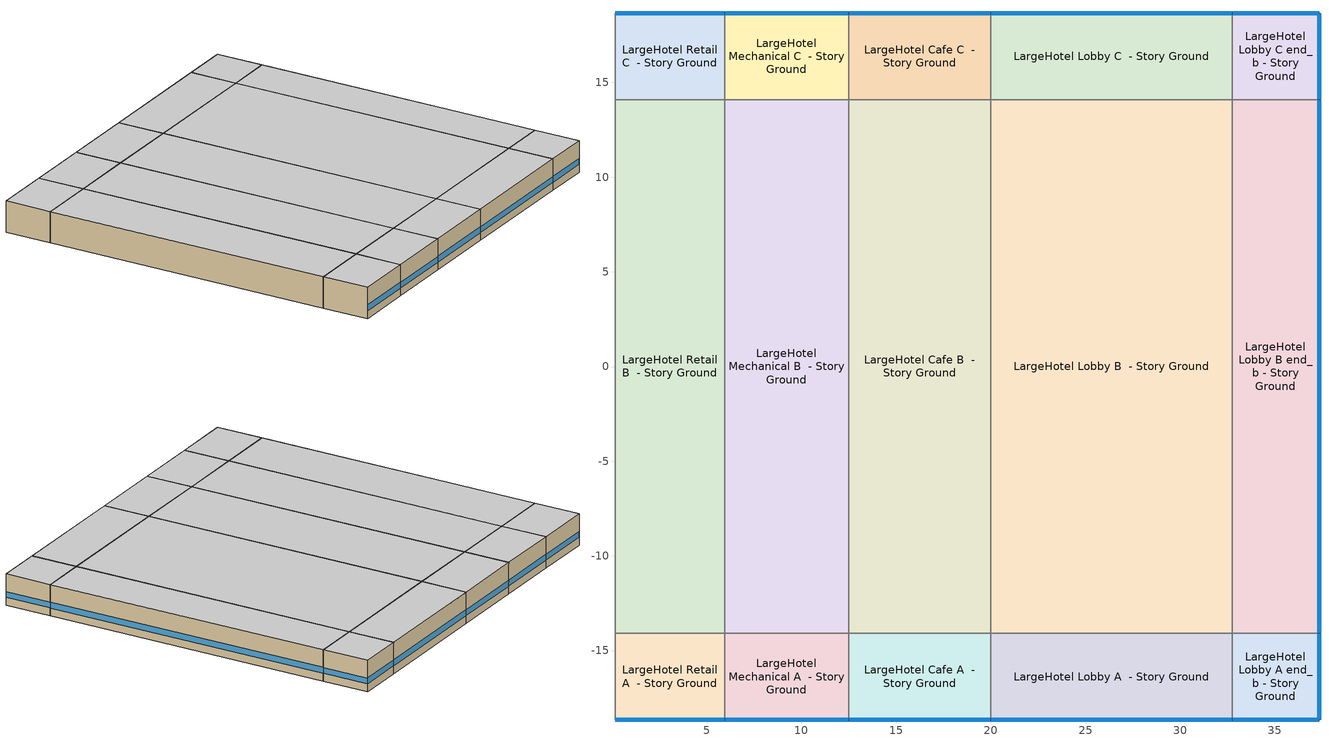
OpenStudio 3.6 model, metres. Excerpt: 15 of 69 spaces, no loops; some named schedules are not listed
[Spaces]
LargeHotel Retail A  - Story Ground
 floor ground (Foundation F 126 Perim 579 Area 2646): 0.15,-18.67 0.15,-14.09 5.94,-14.09 5.94,-18.67 z0
 wall outside: 0.15,-18.67 5.94,-18.67 z0:3.05
 wall to LargeHotel Kitchen A  - Story Ground: 0.15,-14.09 0.15,-18.67 z0:3.05
 wall to LargeHotel Retail B  - Story Ground: 5.94,-14.09 0.15,-14.09 z0:3.05
 wall to LargeHotel Mechanical A  - Story Ground: 5.94,-18.67 5.94,-14.09 z0:3.05
 window (Window U-0.75 SHGC 0.48): 0.18,-18.67 5.92,-18.67 z0.76:1.32
 ceiling adiabatic (Typical Interior Ceiling): 5.94,-18.67 5.94,-14.09 0.15,-14.09 0.15,-18.67 z3.05
LargeHotel Retail B  - Story Ground
 floor ground (Foundation F 126 Perim 0 Area 16313): 0.15,-14.09 0.15,14.09 5.94,14.09 5.94,-14.09 z0
 wall to LargeHotel Kitchen B  - Story Ground: 0.15,14.09 0.15,-14.09 z0:3.05
 wall to LargeHotel Retail C  - Story Ground: 5.94,14.09 0.15,14.09 z0:3.05
 wall to LargeHotel Mechanical B  - Story Ground: 5.94,-14.09 5.94,14.09 z0:3.05
 ceiling adiabatic (Typical Interior Ceiling): 5.94,-14.09 5.94,14.09 0.15,14.09 0.15,-14.09 z3.05
LargeHotel Retail C  - Story Ground
 floor ground (Foundation F 126 Perim 579 Area 2646): 0.15,14.09 0.15,18.67 5.94,18.67 5.94,14.09 z0
 wall outside: 5.94,18.67 0.15,18.67 z0:3.05
 wall to LargeHotel Kitchen C  - Story Ground: 0.15,18.67 0.15,14.09 z0:3.05
 wall to LargeHotel Mechanical C  - Story Ground: 5.94,14.09 5.94,18.67 z0:3.05
 window (Window U-0.75 SHGC 0.48): 5.92,18.67 0.18,18.67 z0.76:1.32
 ceiling adiabatic (Typical Interior Ceiling): 5.94,14.09 5.94,18.67 0.15,18.67 0.15,14.09 z3.05
LargeHotel Mechanical A  - Story Ground
 floor ground (Foundation F 126 Perim 656 Area 2998): 5.94,-18.67 5.94,-14.09 12.5,-14.09 12.5,-18.67 z0
 wall outside: 5.94,-18.67 12.5,-18.67 z0:3.05
 wall to LargeHotel Mechanical B  - Story Ground: 12.5,-14.09 5.94,-14.09 z0:3.05
 wall to LargeHotel Cafe A  - Story Ground: 12.5,-18.67 12.5,-14.09 z0:3.05
 window (Window U-0.75 SHGC 0.48): 5.97,-18.67 12.47,-18.67 z0.76:1.31
 ceiling adiabatic (Typical Interior Ceiling): 12.5,-18.67 12.5,-14.09 5.94,-14.09 5.94,-18.67 z3.05
LargeHotel Mechanical B  - Story Ground
 floor ground (Foundation F 126 Perim 0 Area 1848): 5.94,-14.09 5.94,14.09 12.5,14.09 12.5,-14.09 z0
 wall to LargeHotel Mechanical C  - Story Ground: 12.5,14.09 5.94,14.09 z0:3.05
 wall to LargeHotel Cafe B  - Story Ground: 12.5,-14.09 12.5,14.09 z0:3.05
 ceiling adiabatic (Typical Interior Ceiling): 12.5,-14.09 12.5,14.09 5.94,14.09 5.94,-14.09 z3.05
LargeHotel Mechanical C  - Story Ground
 floor ground (Foundation F 126 Perim 656 Area 2998): 5.94,14.09 5.94,18.67 12.5,18.67 12.5,14.09 z0
 wall outside: 12.5,18.67 5.94,18.67 z0:3.05
 wall to LargeHotel Cafe C  - Story Ground: 12.5,14.09 12.5,18.67 z0:3.05
 window (Window U-0.75 SHGC 0.48): 12.47,18.67 5.97,18.67 z0.76:1.31
 ceiling adiabatic (Typical Interior Ceiling): 12.5,14.09 12.5,18.67 5.94,18.67 5.94,14.09 z3.05
LargeHotel Cafe A  - Story Ground
 floor ground (Foundation F 126 Perim 751 Area 3432): 12.5,-18.67 12.5,-14.09 20,-14.09 20,-18.67 z0
 wall outside: 12.5,-18.67 20,-18.67 z0:3.05
 wall to LargeHotel Cafe B  - Story Ground: 20,-14.09 12.5,-14.09 z0:3.05
 wall to LargeHotel Lobby A  - Story Ground: 20,-18.67 20,-14.09 z0:3.05
 window (Window U-0.75 SHGC 0.48): 12.52,-18.67 19.98,-18.67 z0.76:1.31
 ceiling adiabatic (Typical Interior Ceiling): 20,-18.67 20,-14.09 12.5,-14.09 12.5,-18.67 z3.05
LargeHotel Cafe B  - Story Ground
 floor ground (Foundation F 126 Perim 0 Area 21156): 12.5,-14.09 12.5,14.09 20,14.09 20,-14.09 z0
 wall to LargeHotel Cafe C  - Story Ground: 20,14.09 12.5,14.09 z0:3.05
 wall to LargeHotel Lobby B  - Story Ground: 20,-14.09 20,14.09 z0:3.05
 ceiling adiabatic (Typical Interior Ceiling): 20,-14.09 20,14.09 12.5,14.09 12.5,-14.09 z3.05
LargeHotel Cafe C  - Story Ground
 floor ground (Foundation F 126 Perim 751 Area 3432): 12.5,14.09 12.5,18.67 20,18.67 20,14.09 z0
 wall outside: 20,18.67 12.5,18.67 z0:3.05
 wall to LargeHotel Lobby C  - Story Ground: 20,14.09 20,18.67 z0:3.05
 window (Window U-0.75 SHGC 0.48): 19.98,18.67 12.52,18.67 z0.76:1.31
 ceiling adiabatic (Typical Interior Ceiling): 20,14.09 20,18.67 12.5,18.67 12.5,14.09 z3.05
LargeHotel Lobby A  - Story Ground
 floor ground (Foundation F 126 Perim 1275 Area 5831): 20,-18.67 20,-14.09 32.76,-14.09 32.76,-18.67 z0
 wall outside: 20,-18.67 32.76,-18.67 z0:3.05
 wall to LargeHotel Lobby B  - Story Ground: 32.76,-14.09 20,-14.09 z0:3.05
 wall to LargeHotel Lobby A end_b - Story Ground: 32.76,-18.67 32.76,-14.09 z0:3.05
 window (Window U-0.75 SHGC 0.48): 20.03,-18.67 32.73,-18.67 z0.76:1.31
 ceiling adiabatic (Typical Interior Ceiling): 32.76,-18.67 32.76,-14.09 20,-14.09 20,-18.67 z3.05
LargeHotel Lobby B  - Story Ground
 floor ground (Foundation F 126 Perim 0 Area 35951): 20,-14.09 20,14.09 32.76,14.09 32.76,-14.09 z0
 wall to LargeHotel Lobby C  - Story Ground: 32.76,14.09 20,14.09 z0:3.05
 wall to LargeHotel Lobby B end_b - Story Ground: 32.76,-14.09 32.76,14.09 z0:3.05
 ceiling adiabatic (Typical Interior Ceiling): 32.76,-14.09 32.76,14.09 20,14.09 20,-14.09 z3.05
LargeHotel Lobby C  - Story Ground
 floor ground (Foundation F 126 Perim 1275 Area 5831): 20,14.09 20,18.67 32.76,18.67 32.76,14.09 z0
 wall outside: 32.76,18.67 20,18.67 z0:3.05
 wall to LargeHotel Lobby C end_b - Story Ground: 32.76,14.09 32.76,18.67 z0:3.05
 window (Window U-0.75 SHGC 0.48): 32.73,18.67 20.03,18.67 z0.76:1.31
 ceiling adiabatic (Typical Interior Ceiling): 32.76,14.09 32.76,18.67 20,18.67 20,14.09 z3.05
LargeHotel Lobby A end_b - Story Ground
 floor ground (Foundation F 126 Perim 914 Area 209): 32.76,-18.67 32.76,-14.09 37.33,-14.09 37.33,-18.67 z0
 wall outside: 32.76,-18.67 37.33,-18.67 37.33,-14.09 z0:3.05
 wall to LargeHotel Lobby B end_b - Story Ground: 37.33,-14.09 32.76,-14.09 z0:3.05
 window (Window U-0.75 SHGC 0.48): 32.78,-18.67 37.3,-18.67 / 37.33,-18.64 37.33,-14.12 z0.76:1.32
 ceiling adiabatic (Typical Interior Ceiling): 37.33,-18.67 37.33,-14.09 32.76,-14.09 32.76,-18.67 z3.05
LargeHotel Lobby B end_b - Story Ground
 floor ground (Foundation F 126 Perim 2819 Area 12887): 32.76,-14.09 32.76,14.09 37.33,14.09 37.33,-14.09 z0
 wall outside: 37.33,-14.09 37.33,14.09 z0:3.05
 wall to LargeHotel Lobby C end_b - Story Ground: 37.33,14.09 32.76,14.09 z0:3.05
 window (Window U-0.75 SHGC 0.48): 37.33,-14.07 37.33,14.07 z0.76:1.31
 ceiling adiabatic (Typical Interior Ceiling): 37.33,-14.09 37.33,14.09 32.76,14.09 32.76,-14.09 z3.05
LargeHotel Lobby C end_b - Story Ground
 floor ground (Foundation F 126 Perim 914 Area 209): 32.76,14.09 32.76,18.67 37.33,18.67 37.33,14.09 z0
 wall outside: 37.33,14.09 37.33,18.67 32.76,18.67 z0:3.05
 window (Window U-0.75 SHGC 0.48): 37.3,18.67 32.78,18.67 / 37.33,14.12 37.33,18.64 z0.76:1.32
 ceiling adiabatic (Typical Interior Ceiling): 37.33,14.09 37.33,18.67 32.76,18.67 32.76,14.09 z3.05
[Site]
Maxwell Afb: Latitude {deg}=32.38; Longitude {deg}=-86.35; Time Zone {hr}=-6; Elevation {m}=53; Terrain=City
[Site:WaterMainsTemperature]
Calculation Method=Correlation; Annual Average Outdoor Air Temperature {C}=18.7358; Maximum Difference In Monthly Average Outdoor Air Temperatures {deltaC}=20.53
[SizingPeriod:DesignDay] Daily Dry-Bulb Temperature Range {deltaC}=10.3; Barometric Pressure {Pa}=100702; Wind Speed {m/s}=3; Wind Direction {deg}=240; Rain Indicator=No; Snow Indicator=No; Day of Month=21; Month=7; Day Type=SummerDesignDay; Daylight Saving Time Indicator=No; Dry-Bulb Temperature Range Modifier Type=DefaultMultipliers; Solar Model Indicator=ASHRAETau; ASHRAE Clear Sky Optical Depth for Beam Irradiance=0.459; ASHRAE Clear Sky Optical Depth for Diffuse Irradiance=2.177
Name | Maximum Dry-Bulb Temperature {C} | Humidity Condition Type | Wetbulb or DewPoint at Maximum Dry-Bulb {C}
Maxwell Afb Ann Clg .4% Condns DB=>MWB 1 | 36.3 | Wetbulb | 24.8
Maxwell Afb Ann Clg .4% Condns WB=>MDB 1 | 32.9 | Wetbulb | 27
Maxwell Afb Ann Clg 1% Condns DB=>MWB 1 | 35.2 | Wetbulb | 24.8
Maxwell Afb Ann Clg 2% Condns DP=>MDB 1 | 28.6 | Dewpoint | 24.5
[ClimateZones]
Climate Zone Institution Name 1=ASHRAE; Climate Zone Document Name 1=ANSI/ASHRAE Standard 169; Climate Zone Document Year 1=2006; Climate Zone Value 1=ASHRAE 169-2013-3A; Climate Zone Institution Name 2=CEC; Climate Zone Document Name 2=California Climate Zone Descriptions; Climate Zone Document Year 2=1995
[Building]
ComStock DOE Ref 1980-2004|LargeHotel: North Axis {deg}=135; Default Construction Set=Res ComStock DOE Ref 1980-2004 - LrgHotel - ASHRAE 169-2013-3A; Default Schedule Set=Building Default Schedule Set; Standards Building Type=LargeHotel
[Site:GroundTemperature:FCfactorMethod]
January Ground Temperature {C}=16; February Ground Temperature {C}=11.9; March Ground Temperature {C}=7.7; April Ground Temperature {C}=4; May Ground Temperature {C}=7.9; June Ground Temperature {C}=13.8; July Ground Temperature {C}=17.2; August Ground Temperature {C}=20.8; September Ground Temperature {C}=24.8; October Ground Temperature {C}=26.1; November Ground Temperature {C}=26.5; December Ground Temperature {C}=22.5
[Construction:FfactorGroundFloor] F-Factor {W/m-K}=1.26344
Name | Area {m2} | PerimeterExposed {m}
Foundation F 126 Perim 2819 Area 12887 | 128.867 | 28.1862
Foundation F 126 Perim 0 Area 35951 | 359.507 | 0
Foundation F 126 Perim 914 Area 209 | 20.9032 | 9.144
Foundation F 126 Perim 751 Area 3432 | 34.3167 | 7.50583
Foundation F 126 Perim 0 Area 1848 | 184.797 | 0
Foundation F 126 Perim 579 Area 2646 | 26.4611 | 5.78763
Foundation F 126 Perim 1275 Area 5831 | 58.3146 | 12.7547
Foundation F 126 Perim 0 Area 21156 | 211.561 | 0
Foundation F 126 Perim 656 Area 2998 | 29.9754 | 6.5563
Foundation F 126 Perim 0 Area 16313 | 163.131 | 0
[DefaultConstructionSet]
Res ComStock DOE Ref 1980-2004 - LrgHotel - ASHRAE 169-2013-3A: Default Exterior Surface Constructions=Default Surface Constructions 1; Default Interior Surface Constructions=Default Surface Constructions 2; Default Ground Contact Surface Constructions=Default Surface Constructions 3; Default Exterior SubSurface Constructions=Default Sub Surface Constructions 1; Default Interior SubSurface Constructions=Default Sub Surface Constructions 2; Interior Partition Construction=Typical Interior Partition
[DefaultSurfaceConstructions]
Name | Floor Construction | Wall Construction | Roof Ceiling Construction
Default Surface Constructions 1 | Typical Insulated Exterior Mass Floor | Typical Insulated Steel Framed Exterior Wall R-7.69 | Typical IEAD Roof R-13.89
Default Surface Constructions 2 | Typical Interior Floor | Typical Interior Wall | Typical Interior Ceiling
Default Surface Constructions 3 | Typical Insulated Carpeted 6in Slab Floor | Typical Insulated Basement Mass Wall R-6.99
[Construction]
Typical Insulated Exterior Mass Floor: Typical Insulation R-1.06, 4 in. Normalweight Concrete Floor, Typical Carpet Pad
Typical IEAD Roof R-13.89: Roof Membrane, Typical Insulation R-12.77, Metal Roof Surface
Typical Interior Floor: 100mm Normalweight concrete floor, CP02 CARPET PAD
Typical Interior Wall: G01 13mm gypsum board, G01 13mm gypsum board
Typical Interior Ceiling: CP02 CARPET PAD, 100mm Normalweight concrete floor
Typical Insulated Carpeted 6in Slab Floor: 6 in. Normalweight Concrete Floor, Typical Carpet Pad
Typical Insulated Basement Mass Wall R-6.99: Typical Insulation R-5.44, 8 in. Concrete Block Basement Wall
U 0.72 SHGC 0.25 Simple Glazing Window U-0.72 SHGC 0.25: U 0.72 SHGC 0.25 Simple Glazing U-0.72 SHGC 0.25
U 0.72 SHGC 0.25 Simple Glazing Window U-0.72 SHGC 0.25 1: U 0.72 SHGC 0.25 Simple Glazing U-0.72 SHGC 0.25 1
Typical Insulated Metal Door: F08 Metal surface, Typical Insulation R-5.51
U 0.88 SHGC 0.16 Sgl Ref-A-L Clr 6mm: REF A CLEAR LO 6MM
Typical Overhead Door: Typical Insulation R-5.51
Typical Interior Window: Clear 3mm
Typical Interior Door; Typical Interior Partition: G05 25mm wood
Typical Insulated Steel Framed Exterior Wall R-7.69: 25mm Stucco, 5/8 in. Gypsum Board, Typical Insulation R-5.51, 5/8 in. Gypsum Board
InteriorFurnishings 1: Std Wood 6inch 1
Window U-0.75 SHGC 0.48: Simple Glazing Double - No LowE - Tinted/Reflective - Aluminum
[Material:NoMass] Roughness=Smooth; Thermal Absorptance=0.9; Solar Absorptance=0.7
Name | Thermal Resistance {m2-K/W} | Visible Absorptance
Typical Insulation R-1.06 | 0.18664 | 0.7
Typical Carpet Pad; CP02 CARPET PAD | 0.21648 | 0.8
Typical Insulation R-12.77 | 2.24922 | 0.7
Typical Insulation R-5.44 | 0.958542 | 0.7
Typical Insulation R-5.51 | 0.970972 | 0.7
[Material] Thermal Absorptance=0.9
Name | Roughness | Thickness {m} | Conductivity {W/m-K} | Density {kg/m3} | Specific Heat {J/kg-K} | Solar Absorptance | Visible Absorptance
4 in. Normalweight Concrete Floor | MediumRough | 0.1016 | 2.31 | 2322 | 832 | 0.7 | 0.7
Roof Membrane | VeryRough | 0.0095 | 0.16 | 1121.29 | 1460 | 0.7 | 0.7
Metal Roof Surface; F08 Metal surface | Smooth | 0.0008 | 45.28 | 7824 | 500 | 0.7 | 0.7
100mm Normalweight concrete floor | MediumRough | 0.1016 | 2.31045 | 2322 | 832.557 | 0.7 | 0.7
G01 13mm gypsum board | Smooth | 0.0127 | 0.160031 | 800.001 | 1090.73 | 0.7 | 0.5
6 in. Normalweight Concrete Floor | MediumRough | 0.1524 | 2.31 | 2322 | 832 | 0.7 | 0.7
8 in. Concrete Block Basement Wall | MediumRough | 0.2032 | 1.326 | 1842 | 912 | 0.7 | 0.7
G05 25mm wood | MediumSmooth | 0.0254 | 0.15 | 608 | 1630 | 0.5 | 0.5
25mm Stucco | Smooth | 0.0254 | 0.72 | 1856 | 840 | 0.7 | 0.7
5/8 in. Gypsum Board | MediumSmooth | 0.0159 | 0.16 | 800 | 1090 | 0.7 | 0.7
Std Wood 6inch 1 | MediumSmooth | 0.15 | 0.12 | 540 | 1210 | 0.7 | 0.7
[DefaultSubSurfaceConstructions]
Name | Fixed Window Construction | Operable Window Construction | Door Construction | Glass Door Construction | Overhead Door Construction | Tubular Daylight Dome Construction | Tubular Daylight Diffuser Construction
Default Sub Surface Constructions 1 | U 0.72 SHGC 0.25 Simple Glazing Window U-0.72 SHGC 0.25 | U 0.72 SHGC 0.25 Simple Glazing Window U-0.72 SHGC 0.25 1 | Typical Insulated Metal Door | U 0.88 SHGC 0.16 Sgl Ref-A-L Clr 6mm | Typical Overhead Door | Typical Interior Window | Typical Interior Window
Default Sub Surface Constructions 2 | Typical Interior Window | Typical Interior Window | Typical Interior Door
[WindowMaterial:SimpleGlazingSystem]
Name | U-Factor {W/m2-K} | Solar Heat Gain Coefficient | Visible Transmittance
U 0.72 SHGC 0.25 Simple Glazing U-0.72 SHGC 0.25; U 0.72 SHGC 0.25 Simple Glazing U-0.72 SHGC 0.25 1 | 4.08835 | 0.25 | 0.13
Simple Glazing Double - No LowE - Tinted/Reflective - Aluminum | 4.25302 | 0.484 | 0.411
[WindowMaterial:Glazing] Optical Data Type=SpectralAverage; Infrared Transmittance at Normal Incidence=0; Front Side Infrared Hemispherical Emissivity=0.84; Conductivity {W/m-K}=0.9; Dirt Correction Factor for Solar and Visible Transmittance=1; Solar Diffusing=No
Name | Thickness {m} | Solar Transmittance at Normal Incidence | Front Side Solar Reflectance at Normal Incidence | Back Side Solar Reflectance at Normal Incidence | Visible Transmittance at Normal Incidence | Front Side Visible Reflectance at Normal Incidence | Back Side Visible Reflectance at Normal Incidence | Back Side Infrared Hemispherical Emissivity
REF A CLEAR LO 6MM | 0.006 | 0.066 | 0.341 | 0.493 | 0.08 | 0.41 | 0.37 | 0.4
Clear 3mm | 0.003 | 0.837 | 0.075 | 0.075 | 0.898 | 0.081 | 0.081 | 0.84
[SpaceType] Standards Building Type=LargeHotel
Name | Default Schedule Set | Design Specification Outdoor Air Object | Standards Space Type
LargeHotel Retail - ComStock DOE Ref 1980-2004 | LargeHotel Retail Schedule Set | LargeHotel Retail Ventilation | Retail
LargeHotel Mechanical - ComStock DOE Ref 1980-2004 | LargeHotel Mechanical Schedule Set | LargeHotel Mechanical Ventilation | Mechanical
LargeHotel Cafe - ComStock DOE Ref 1980-2004 | LargeHotel Cafe Schedule Set | LargeHotel Cafe Ventilation | Cafe
LargeHotel Lobby - ComStock DOE Ref 1980-2004 | LargeHotel Lobby Schedule Set | LargeHotel Lobby Ventilation | Lobby
[BuildingStory]
Story Ground: Nominal Z Coordinate {m}=0; Nominal Floor to Floor Height {m}=3.048
[Space] Building Story=Story Ground
Name | Space Type | Thermal Zone
LargeHotel Retail A  - Story Ground | LargeHotel Retail - ComStock DOE Ref 1980-2004 | Zone LargeHotel Retail A  - Story Ground
LargeHotel Retail B  - Story Ground | LargeHotel Retail - ComStock DOE Ref 1980-2004 | Zone LargeHotel Retail B  - Story Ground
LargeHotel Retail C  - Story Ground | LargeHotel Retail - ComStock DOE Ref 1980-2004 | Zone LargeHotel Retail C  - Story Ground
LargeHotel Mechanical A  - Story Ground | LargeHotel Mechanical - ComStock DOE Ref 1980-2004 | Zone LargeHotel Mechanical A  - Story Ground
LargeHotel Mechanical B  - Story Ground | LargeHotel Mechanical - ComStock DOE Ref 1980-2004 | Zone LargeHotel Mechanical B  - Story Ground
LargeHotel Mechanical C  - Story Ground | LargeHotel Mechanical - ComStock DOE Ref 1980-2004 | Zone LargeHotel Mechanical C  - Story Ground
LargeHotel Cafe A  - Story Ground | LargeHotel Cafe - ComStock DOE Ref 1980-2004 | Zone LargeHotel Cafe A  - Story Ground
LargeHotel Cafe B  - Story Ground | LargeHotel Cafe - ComStock DOE Ref 1980-2004 | Zone LargeHotel Cafe B  - Story Ground
LargeHotel Cafe C  - Story Ground | LargeHotel Cafe - ComStock DOE Ref 1980-2004 | Zone LargeHotel Cafe C  - Story Ground
LargeHotel Lobby A  - Story Ground | LargeHotel Lobby - ComStock DOE Ref 1980-2004 | Zone LargeHotel Lobby A  - Story Ground
LargeHotel Lobby B  - Story Ground | LargeHotel Lobby - ComStock DOE Ref 1980-2004 | Zone LargeHotel Lobby B  - Story Ground
LargeHotel Lobby C  - Story Ground | LargeHotel Lobby - ComStock DOE Ref 1980-2004 | Zone LargeHotel Lobby C  - Story Ground
LargeHotel Lobby A end_b - Story Ground | LargeHotel Lobby - ComStock DOE Ref 1980-2004 | Zone LargeHotel Lobby A end_b - Story Ground
LargeHotel Lobby B end_b - Story Ground | LargeHotel Lobby - ComStock DOE Ref 1980-2004 | Zone LargeHotel Lobby B end_b - Story Ground
LargeHotel Lobby C end_b - Story Ground | LargeHotel Lobby - ComStock DOE Ref 1980-2004 | Zone LargeHotel Lobby C end_b - Story Ground
[ThermalZone] Multiplier=1; Use Ideal Air Loads=No
Name | Thermostat
Zone LargeHotel Retail A  - Story Ground | LargeHotel Retail - ComStock DOE Ref 1980-2004 Thermostat
Zone LargeHotel Retail B  - Story Ground | LargeHotel Retail - ComStock DOE Ref 1980-2004 Thermostat 1
Zone LargeHotel Retail C  - Story Ground | LargeHotel Retail - ComStock DOE Ref 1980-2004 Thermostat 2
Zone LargeHotel Mechanical A  - Story Ground | LargeHotel Mechanical - ComStock DOE Ref 1980-2004 Thermostat
Zone LargeHotel Mechanical B  - Story Ground | LargeHotel Mechanical - ComStock DOE Ref 1980-2004 Thermostat 1
Zone LargeHotel Mechanical C  - Story Ground | LargeHotel Mechanical - ComStock DOE Ref 1980-2004 Thermostat 2
Zone LargeHotel Cafe A  - Story Ground | LargeHotel Cafe - ComStock DOE Ref 1980-2004 Thermostat
Zone LargeHotel Cafe B  - Story Ground | LargeHotel Cafe - ComStock DOE Ref 1980-2004 Thermostat 1
Zone LargeHotel Cafe C  - Story Ground | LargeHotel Cafe - ComStock DOE Ref 1980-2004 Thermostat 2
Zone LargeHotel Lobby A  - Story Ground | LargeHotel Lobby - ComStock DOE Ref 1980-2004 Thermostat
Zone LargeHotel Lobby B  - Story Ground | LargeHotel Lobby - ComStock DOE Ref 1980-2004 Thermostat 4
Zone LargeHotel Lobby C  - Story Ground | LargeHotel Lobby - ComStock DOE Ref 1980-2004 Thermostat 8
Zone LargeHotel Lobby A end_b - Story Ground | LargeHotel Lobby - ComStock DOE Ref 1980-2004 Thermostat 2
Zone LargeHotel Lobby B end_b - Story Ground | LargeHotel Lobby - ComStock DOE Ref 1980-2004 Thermostat 6
Zone LargeHotel Lobby C end_b - Story Ground | LargeHotel Lobby - ComStock DOE Ref 1980-2004 Thermostat 10
[People:Definition] Number of People Calculation Method=People/Area; Fraction Radiant=0.3
Name | People per Space Floor Area {person/m2}
LargeHotel Cafe People Definition | 0.721182
LargeHotel Lobby People Definition | 0.322917
LargeHotel Retail People Definition | 0.161459
[People] Work Efficiency Schedule=Work Efficiency Schedule; Clothing Insulation Schedule=Clothing Schedule; Air Velocity Schedule=Air Velocity Schedule; Multiplier=1
Name | People Definition | Space or SpaceType
LargeHotel Cafe People | LargeHotel Cafe People Definition | LargeHotel Cafe - ComStock DOE Ref 1980-2004
LargeHotel Lobby People | LargeHotel Lobby People Definition | LargeHotel Lobby - ComStock DOE Ref 1980-2004
LargeHotel Retail People | LargeHotel Retail People Definition | LargeHotel Retail - ComStock DOE Ref 1980-2004
[Lights:Definition] Design Level Calculation Method=Watts/Area; Fraction Visible=0.2; Return Air Fraction=0
Name | Watts per Space Floor Area {W/m2} | Fraction Radiant
LargeHotel Lobby - ComStock DOE Ref 1980-2004 General Lights Definition | 1.35298 | 0.31
LargeHotel Lobby - ComStock DOE Ref 1980-2004 Wall Wash Lights Definition | 4.33711 | 0.125
LargeHotel Cafe - ComStock DOE Ref 1980-2004 General Lights Definition | 0.747486 | 0.31
LargeHotel Cafe - ComStock DOE Ref 1980-2004 Task Lights Definition | 3.72161 | 0.125
LargeHotel Cafe - ComStock DOE Ref 1980-2004 Supplemental Lights Definition | 1.3894 | 0.125
LargeHotel Retail - ComStock DOE Ref 1980-2004 General Lights Definition | 5.73211 | 0.31
LargeHotel Retail - ComStock DOE Ref 1980-2004 Task Lights Definition | 3.42471 | 0.125
LargeHotel Mechanical - ComStock DOE Ref 1980-2004 General Lights Definition | 3.92888 | 0.31
LargeHotel Mechanical - ComStock DOE Ref 1980-2004 Task Lights Definition | 3.02684 | 0.125
[ElectricEquipment:Definition] Design Level Calculation Method=Watts/Area; Fraction Latent=0; Fraction Radiant=0.5; Fraction Lost=0
Name | Watts per Space Floor Area {W/m2}
LargeHotel Cafe Elec Equip Definition; LargeHotel Mechanical Elec Equip Definition | 5.38196
LargeHotel Lobby Elec Equip Definition | 8.07293
LargeHotel Retail Elec Equip Definition | 10.7639
[ElectricEquipment]
Name | Electric Equipment Definition | Space or SpaceType
LargeHotel Cafe Elec Equip | LargeHotel Cafe Elec Equip Definition | LargeHotel Cafe - ComStock DOE Ref 1980-2004
LargeHotel Lobby Elec Equip | LargeHotel Lobby Elec Equip Definition | LargeHotel Lobby - ComStock DOE Ref 1980-2004
LargeHotel Mechanical Elec Equip | LargeHotel Mechanical Elec Equip Definition | LargeHotel Mechanical - ComStock DOE Ref 1980-2004
LargeHotel Retail Elec Equip | LargeHotel Retail Elec Equip Definition | LargeHotel Retail - ComStock DOE Ref 1980-2004
[DesignSpecification:OutdoorAir] Outdoor Air Method=Sum
Name | Outdoor Air Flow per Person {m3/s-person} | Outdoor Air Flow per Floor Area {m3/s-m2}
LargeHotel Cafe Ventilation | 0.00943895
LargeHotel Lobby Ventilation | 0.00707921
LargeHotel Mechanical Ventilation |  | 0.000254
LargeHotel Retail Ventilation |  | 0.001524
[DefaultScheduleSet]
Name | Number of People Schedule | People Activity Level Schedule | Lighting Schedule | Electric Equipment Schedule | Infiltration Schedule | Hours of Operation Schedule
LargeHotel Cafe Schedule Set; LargeHotel Lobby Schedule Set; LargeHotel Mechanical Schedule Set; LargeHotel Retail Schedule Set | LargeHotel Common Occ | LargeHotel Activity | LargeHotel Bldg Light | LargeHotel Bldg Equip | LargeHotel Infil Quarter On
Building Default Schedule Set |  |  |  |  |  | Building Hours of Operation NonResidential
[SpaceInfiltration:DesignFlowRate] Schedule=Always On Discrete; Design Flow Rate Calculation Method=Flow/ExteriorArea; Flow per Exterior Surface Area {m3/s-m2}=0.00102523; Constant Term Coefficient=0; Temperature Term Coefficient=0; Velocity Term Coefficient=0.224; Velocity Squared Term Coefficient=0
Name | Space or SpaceType
LargeHotel Cafe A  - Story Ground Infiltration | LargeHotel Cafe A  - Story Ground
LargeHotel Cafe C  - Story Ground Infiltration | LargeHotel Cafe C  - Story Ground
LargeHotel Lobby A  - Story Ground Infiltration | LargeHotel Lobby A  - Story Ground
LargeHotel Lobby A end_b - Story Ground Infiltration | LargeHotel Lobby A end_b - Story Ground
LargeHotel Lobby B end_b - Story Ground Infiltration | LargeHotel Lobby B end_b - Story Ground
LargeHotel Lobby C  - Story Ground Infiltration | LargeHotel Lobby C  - Story Ground
LargeHotel Lobby C end_b - Story Ground Infiltration | LargeHotel Lobby C end_b - Story Ground
LargeHotel Mechanical A  - Story Ground Infiltration | LargeHotel Mechanical A  - Story Ground
LargeHotel Mechanical C  - Story Ground Infiltration | LargeHotel Mechanical C  - Story Ground
LargeHotel Retail A  - Story Ground Infiltration | LargeHotel Retail A  - Story Ground
LargeHotel Retail C  - Story Ground Infiltration | LargeHotel Retail C  - Story Ground
[Exterior:Lights:Definition]
Name | Design Level {W}
Parking Areas and Drives Def (W/ft^2) | 0.0414577
Building Facades Def (W/ft^2) | 0.2
Main Entries Def (W/ft) | 30
Other Doors Def (W/ft) | 20
Entry Canopies Def (W/ft^2) | 1.25
[Exterior:Lights] Schedule=Always On Discrete; Control Option=AstronomicalClock
Name | Exterior Lights Definition | Multiplier
Parking Areas and Drives | Parking Areas and Drives Def (W/ft^2) | 107836
Building Facades | Building Facades Def (W/ft^2) | 7348.47
Main Entries | Main Entries Def (W/ft) | 48
Other Doors | Other Doors Def (W/ft) | 27.24
Entry Canopies | Entry Canopies Def (W/ft^2) | 1620
[ThermostatSetpoint:DualSetpoint] Heating Setpoint Temperature Schedule=LargeHotel HtgSetp; Cooling Setpoint Temperature Schedule=LargeHotel ClgSetp
LargeHotel Cafe - ComStock DOE Ref 1980-2004 Thermostat; LargeHotel Cafe - ComStock DOE Ref 1980-2004 Thermostat 1; LargeHotel Cafe - ComStock DOE Ref 1980-2004 Thermostat 2; LargeHotel Lobby - ComStock DOE Ref 1980-2004 Thermostat; LargeHotel Lobby - ComStock DOE Ref 1980-2004 Thermostat 2; LargeHotel Lobby - ComStock DOE Ref 1980-2004 Thermostat 4; LargeHotel Lobby - ComStock DOE Ref 1980-2004 Thermostat 6; LargeHotel Lobby - ComStock DOE Ref 1980-2004 Thermostat 8; LargeHotel Lobby - ComStock DOE Ref 1980-2004 Thermostat 10; LargeHotel Mechanical - ComStock DOE Ref 1980-2004 Thermostat; LargeHotel Mechanical - ComStock DOE Ref 1980-2004 Thermostat 1; LargeHotel Mechanical - ComStock DOE Ref 1980-2004 Thermostat 2; LargeHotel Retail - ComStock DOE Ref 1980-2004 Thermostat; LargeHotel Retail - ComStock DOE Ref 1980-2004 Thermostat 1; LargeHotel Retail - ComStock DOE Ref 1980-2004 Thermostat 2
[InternalMass:Definition]
Internal Mass Definition 2: Construction=InteriorFurnishings 1; Design Level Calculation Method=SurfaceArea/Area; Surface Area per Space Floor Area=2
[InternalMass] Internal Mass Definition=Internal Mass Definition 2; Multiplier=1
Name | Space or SpaceType
LargeHotel Lobby B end_b - Story Ground Mass | LargeHotel Lobby B end_b - Story Ground
LargeHotel Lobby B  - Story Ground Mass | LargeHotel Lobby B  - Story Ground
LargeHotel Lobby A end_b - Story Ground Mass | LargeHotel Lobby A end_b - Story Ground
LargeHotel Cafe A  - Story Ground Mass | LargeHotel Cafe A  - Story Ground
LargeHotel Mechanical B  - Story Ground Mass | LargeHotel Mechanical B  - Story Ground
LargeHotel Retail C  - Story Ground Mass | LargeHotel Retail C  - Story Ground
LargeHotel Lobby A  - Story Ground Mass | LargeHotel Lobby A  - Story Ground
LargeHotel Cafe B  - Story Ground Mass | LargeHotel Cafe B  - Story Ground
LargeHotel Mechanical C  - Story Ground Mass | LargeHotel Mechanical C  - Story Ground
LargeHotel Retail B  - Story Ground Mass | LargeHotel Retail B  - Story Ground
LargeHotel Lobby C  - Story Ground Mass | LargeHotel Lobby C  - Story Ground
LargeHotel Cafe C  - Story Ground Mass | LargeHotel Cafe C  - Story Ground
LargeHotel Retail A  - Story Ground Mass | LargeHotel Retail A  - Story Ground
LargeHotel Lobby C end_b - Story Ground Mass | LargeHotel Lobby C end_b - Story Ground
LargeHotel Mechanical A  - Story Ground Mass | LargeHotel Mechanical A  - Story Ground
[Lights] Fraction Replaceable=1
Name | Lights Definition | Space or SpaceType
LargeHotel Lobby - ComStock DOE Ref 1980-2004 General Lighting | LargeHotel Lobby - ComStock DOE Ref 1980-2004 General Lights Definition | LargeHotel Lobby - ComStock DOE Ref 1980-2004
LargeHotel Lobby - ComStock DOE Ref 1980-2004 Wall Wash Lighting | LargeHotel Lobby - ComStock DOE Ref 1980-2004 Wall Wash Lights Definition | LargeHotel Lobby - ComStock DOE Ref 1980-2004
LargeHotel Cafe - ComStock DOE Ref 1980-2004 General Lighting | LargeHotel Cafe - ComStock DOE Ref 1980-2004 General Lights Definition | LargeHotel Cafe - ComStock DOE Ref 1980-2004
LargeHotel Cafe - ComStock DOE Ref 1980-2004 Task Lighting | LargeHotel Cafe - ComStock DOE Ref 1980-2004 Task Lights Definition | LargeHotel Cafe - ComStock DOE Ref 1980-2004
LargeHotel Cafe - ComStock DOE Ref 1980-2004 Supplemental Lighting | LargeHotel Cafe - ComStock DOE Ref 1980-2004 Supplemental Lights Definition | LargeHotel Cafe - ComStock DOE Ref 1980-2004
LargeHotel Retail - ComStock DOE Ref 1980-2004 General Lighting | LargeHotel Retail - ComStock DOE Ref 1980-2004 General Lights Definition | LargeHotel Retail - ComStock DOE Ref 1980-2004
LargeHotel Retail - ComStock DOE Ref 1980-2004 Task Lighting | LargeHotel Retail - ComStock DOE Ref 1980-2004 Task Lights Definition | LargeHotel Retail - ComStock DOE Ref 1980-2004
LargeHotel Mechanical - ComStock DOE Ref 1980-2004 General Lighting | LargeHotel Mechanical - ComStock DOE Ref 1980-2004 General Lights Definition | LargeHotel Mechanical - ComStock DOE Ref 1980-2004
LargeHotel Mechanical - ComStock DOE Ref 1980-2004 Task Lighting | LargeHotel Mechanical - ComStock DOE Ref 1980-2004 Task Lights Definition | LargeHotel Mechanical - ComStock DOE Ref 1980-2004
[Schedule:Ruleset]
Name | Default Day Schedule | Summer Design Day Schedule | Winter Design Day Schedule
Clothing Schedule | Clothing Schedule Default Winter Clothes
Work Efficiency Schedule | Work Efficiency Schedule Default
LargeHotel Common Occ | LargeHotel Common Occ Default | LargeHotel Common Occ Summer Design Day | LargeHotel Common Occ Winter Design Day
LargeHotel Activity | LargeHotel Activity Default | LargeHotel Activity Summer Design Day | LargeHotel Activity Winter Design Day
LargeHotel Bldg Light | LargeHotel Bldg Light Default | LargeHotel Bldg Light Summer Design Day | LargeHotel Bldg Light Winter Design Day
LargeHotel Infil Quarter On | LargeHotel Infil Quarter On Default | LargeHotel Infil Quarter On Summer Design Day | LargeHotel Infil Quarter On Winter Design Day
LargeHotel Bldg Equip | LargeHotel Bldg Equip Default | LargeHotel Bldg Equip Summer Design Day | LargeHotel Bldg Equip Winter Design Day
LargeHotel HtgSetp | LargeHotel HtgSetp Default | LargeHotel HtgSetp Summer Design Day | LargeHotel HtgSetp Winter Design Day
LargeHotel ClgSetp | LargeHotel ClgSetp Default | LargeHotel ClgSetp Summer Design Day | LargeHotel ClgSetp Winter Design Day
[Schedule:Day]
Clothing Schedule Default Winter Clothes; LargeHotel Bldg Light Summer Design Day; LargeHotel Bldg Equip Summer Design Day: 24, 0, 1
Clothing Schedule Summer Clothes: 24, 0, 0.5
Air Velocity Schedule Default: 24, 0, 0.2
Work Efficiency Schedule Default; LargeHotel Bldg Light Winter Design Day; LargeHotel Bldg Equip Winter Design Day: 24, 0, 0
LargeHotel Common Occ Wknd Day: Yes, 5, 15, 0.1, 5, 25, 0.133333, 5, 35, 0.166667, 5, 45, 0.2, 5, 55, 0.233333, 6, 5, 0.266667, 6, 15, 0.3, 6, 25, 0.309357, 6, 35, 0.318713, 6, 45, 0.32807, 6, 55, 0.337427, 7, 5, 0.346784, 7, 15, 0.35614, 7, 25, 0.365497, 7, 35, 0.374854, 7, 45, 0.384211, 7, 55, 0.393567, 8, 5, 0.402924, 8, 15, 0.412281, 8, 25, 0.421637, 8, 35, 0.430994, 8, 45, 0.440351, 8, 54, 0.449708, 9, 4, 0.459064, 9, 14, 0.468421, 9, 24, 0.477778, 9, 34, 0.487135, 9, 44, 0.496491, 9, 54, 0.505848, 10, 4, 0.515205, 10, 14, 0.524561, 10, 24, 0.533918, 10, 34, 0.543275, 10, 44, 0.552632, 10, 54, 0.561988, 11, 4, 0.571345, 11, 14, 0.580702, 11, 24, 0.590058, 11, 34, 0.599415, 11, 44, 0.608772, 11, 54, 0.618129, 12, 4, 0.627485, 12, 14, 0.636842, 12, 24, 0.646199, 12, 34, 0.655556, 12, 44, 0.664912, 12, 54, 0.674269, 13, 4, 0.683626, 13, 14, 0.692982, 13, 22, 0.7, 14, 22, 0.7, 24, 0, 0.1
LargeHotel Bldg Light Default: Yes, 0, 5, 0.666667, 0, 15, 0.7, 0, 25, 0.733333, 0, 35, 0.766667, 0, 45, 0.8, 0, 55, 0.816667, 1, 5, 0.833333, 1, 15, 0.85, 1, 25, 0.866667, 1, 35, 0.883333, 1, 45, 0.2, 1, 55, 0.191667, 2, 5, 0.183333, 2, 15, 0.175, 2, 24, 0.166667, 2, 25, 0.833333, 2, 34, 0.158333, 2, 35, 0.816667, 2, 44, 0.15, 2, 45, 0.15, 2, 54, 0.141667, 2, 55, 0.766667, 3, 4, 0.133333, 3, 5, 0.733333, 3, 14, 0.125, 3, 15, 0.7, 3, 24, 0.116667, 3, 25, 0.666667, 3, 34, 0.108333, 3, 35, 0.633333, 3, 44, 0.1, 3, 45, 0.1, 3, 55, 0.55, 4, 5, 0.5, 4, 15, 0.45, 4, 25, 0.4, 4, 35, 0.35, 4, 45, 0.3, 5, 45, 0.1, 5, 55, 0.116667, 6, 5, 0.133333, 6, 15, 0.15, 6, 25, 0.166667, 6, 35, 0.183333, 6, 45, 0.2, 6, 55, 0.233333, 7, 5, 0.266667, 7, 15, 0.3, 7, 25, 0.333333, 7, 35, 0.366667, 7, 45, 0.4, 7, 55, 0.416667, 8, 5, 0.433333, 8, 15, 0.45, 8, 24, 0.466667, 8, 34, 0.483333, 8, 44, 0.5, 8, 45, 0.5, 8, 54, 0.483333, 9, 4, 0.466667, 9, 14, 0.45, 9, 24, 0.433333, 9, 34, 0.416667, 9, 44, 0.4, 9, 45, 0.4, 10, 15, 0.4, 10, 24, 0.39375, 10, 34, 0.3875, 10, 44, 0.38125, 10, 54, 0.375, 11, 4, 0.36875, 11, 14, 0.3625, 11, 24, 0.35625, 11, 34, 0.35, 11, 44, 0.34375, 11, 54, 0.3375, 12, 4, 0.33125, 12, 14, 0.325, 12, 24, 0.31875, 12, 34, 0.3125, 12, 44, 0.30625, 12, 54, 0.3, 13, 4, 0.29375, 13, 14, 0.2875, 13, 24, 0.28125, 13, 34, 0.275, 13, 44, 0.26875, 13, 54, 0.2625, 14, 4, 0.25625, 14, 14, 0.25, 14, 15, 0.25, 22, 45, 0.25, 22, 55, 0.308333, 23, 5, 0.366667, 23, 15, 0.425, 23, 25, 0.483333, 23, 35, 0.541667, 23, 45, 0.6, 23, 55, 0.633333, 24, 0, 0.666667
LargeHotel Bldg Light Sat Day: Yes, 0, 10, 0.299313, 0, 15, 0.2, 0, 20, 0.298625, 0, 30, 0.297938, 0, 40, 0.297251, 0, 45, 0.2, 0, 49, 0.296564, 0, 55, 0.191667, 0, 59, 0.295876, 1, 4, 0.183333, 1, 9, 0.295189, 1, 15, 0.175, 1, 19, 0.294502, 1, 25, 0.166667, 1, 30, 0.293814, 1, 35, 0.158333, 1, 40, 0.293127, 1, 45, 0.15, 1, 50, 0.29244, 1, 55, 0.141667, 2, 0, 0.291753, 2, 5, 0.133333, 2, 9, 0.291065, 2, 15, 0.125, 2, 19, 0.290378, 2, 24, 0.116667, 2, 29, 0.289691, 2, 34, 0.108333, 2, 39, 0.289003, 2, 44, 0.1, 2, 45, 0.1, 2, 49, 0.288316, 2, 59, 0.287629, 3, 9, 0.286942, 3, 19, 0.286254, 3, 29, 0.285567, 3, 39, 0.28488, 3, 49, 0.284192, 3, 59, 0.283505, 4, 9, 0.282818, 4, 19, 0.282131, 4, 29, 0.281443, 4, 39, 0.280756, 4, 45, 0.1, 4, 49, 0.280069, 4, 55, 0.116667, 5, 0, 0.279381, 5, 5, 0.133333, 5, 10, 0.278694, 5, 15, 0.15, 5, 20, 0.278007, 5, 25, 0.166667, 5, 30, 0.27732, 5, 35, 0.183333, 5, 40, 0.276632, 5, 45, 0.2, 5, 50, 0.275945, 5, 55, 0.216667, 6, 0, 0.275258, 6, 5, 0.233333, 6, 10, 0.27457, 6, 15, 0.25, 6, 20, 0.273883, 6, 25, 0.266667, 6, 30, 0.273196, 6, 35, 0.283333, 6, 40, 0.272509, 6, 45, 0.3, 6, 50, 0.271821, 6, 55, 0.302051, 7, 0, 0.271134, 7, 5, 0.304103, 7, 10, 0.270447, 7, 15, 0.306154, 7, 20, 0.269759, 7, 25, 0.308205, 7, 30, 0.269072, 7, 35, 0.310256, 7, 40, 0.268385, 7, 45, 0.312308, 7, 50, 0.267698, 7, 55, 0.314359, 8, 0, 0.26701, 8, 5, 0.31641, 8, 10, 0.266323, 8, 15, 0.318462, 8, 20, 0.265636, 8, 25, 0.320513, 8, 30, 0.264948, 8, 35, 0.322564, 8, 40, 0.264261, 8, 45, 0.324615, 8, 50, 0.263574, 8, 54, 0.326667, 9, 0, 0.262887, 9, 4, 0.328718, 9, 10, 0.262199, 9, 14, 0.330769, 9, 20, 0.261512, 9, 24, 0.332821, 9, 30, 0.260825, 9, 34, 0.334872, 9, 39, 0.260137, 9, 44, 0.336923, 9, 49, 0.25945, 9, 54, 0.338974, 9, 59, 0.258763, 10, 4, 0.341026, 10, 9, 0.258076, 10, 14, 0.343077, 10, 19, 0.257388, 10, 24, 0.345128, 10, 29, 0.256701, 10, 34, 0.347179, 10, 39, 0.256014, 10, 44, 0.349231, 10, 49, 0.255326, 10, 54, 0.351282, 10, 59, 0.254639, 11, 4, 0.353333, 11, 9, 0.253952, 11, 14, 0.355385, 11, 19, 0.253265, 11, 24, 0.357436, 11, 29, 0.252577, 11, 34, 0.359487, 11, 39, 0.25189, 11, 44, 0.361538, 11, 49, 0.251203, 11, 54, 0.36359, 11, 59, 0.250515, 12, 4, 0.365641, 12, 9, 0.249828, 12, 14, 0.367692, 12, 19, 0.249141, 12, 24, 0.369744, 12, 29, 0.248454, 12, 34, 0.371795, 12, 39, 0.247766, 12, 44, 0.373846, 12, 49, 0.247079, 12, 54, 0.375897, 12, 59, 0.246392, 13, 4, 0.377949, 13, 9, 0.245704, 13, 14, 0.38, 13, 19, 0.245017, 13, 24, 0.382051, 13, 29, 0.24433, 13, 34, 0.384103, 13, 39, 0.243643, 13, 44, 0.386154, 13, 49, 0.242955, 13, 54, 0.388205, 13, 59, 0.242268, 14, 4, 0.390256, 14, 9, 0.241581, 14, 14, 0.392308, 14, 19, 0.240893, 14, 24, 0.394359, 14, 29, 0.240206, 14, 34, 0.39641, 14, 39, 0.239519, 14, 44, 0.398462, 14, 49, 0.238832, 14, 52, 0.4, 14, 59, 0.238144, 15, 9, 0.237457, 15, 19, 0.23677, 15, 29, 0.236082, 15, 39, 0.235395, 15, 49, 0.234708, 15, 59, 0.234021, 16, 9, 0.233333, 16, 19, 0.232646, 16, 29, 0.231959, 16, 39, 0.231271, 16, 49, 0.230584, 16, 59, 0.229897, 17, 9, 0.22921, 17, 19, 0.228522, 17, 29, 0.227835, 17, 39, 0.227148, 17, 49, 0.22646, 17, 59, 0.225773, 18, 9, 0.225086, 18, 19, 0.224399, 18, 29, 0.223711, 18, 39, 0.223024, 18, 49, 0.222337, 18, 59, 0.221649, 19, 9, 0.220962, 19, 19, 0.220275, 19, 30, 0.219588, 19, 40, 0.2189, 19, 50, 0.218213, 20, 0, 0.217526, 20, 10, 0.216838, 20, 20, 0.216151, 20, 30, 0.215464, 20, 40, 0.214777, 20, 50, 0.214089, 21, 0, 0.213402, 21, 10, 0.212715, 21, 20, 0.212027, 21, 30, 0.21134, 21, 40, 0.210653, 21, 50, 0.209966, 22, 0, 0.209278, 22, 10, 0.208591, 22, 20, 0.207904, 22, 30, 0.207216, 22, 40, 0.206529, 22, 50, 0.283333, 23, 0, 0.275, 23, 10, 0.266667, 23, 20, 0.258333, 23, 30, 0.25, 23, 40, 0.202405, 23, 50, 0.201718, 24, 0, 0.205842
LargeHotel Bldg Light Sun Day: Yes, 0, 10, 0.270833, 0, 20, 0.266667, 0, 30, 0.2625, 0, 40, 0.258333, 0, 45, 0.3, 0, 50, 0.254167, 0, 55, 0.291667, 1, 0, 0.25, 1, 4, 0.283333, 1, 10, 0.245833, 1, 15, 0.275, 1, 20, 0.241667, 1, 25, 0.266667, 1, 30, 0.2375, 1, 35, 0.258333, 1, 40, 0.233333, 1, 45, 0.25, 1, 50, 0.229167, 1, 55, 0.241667, 2, 0, 0.225, 2, 5, 0.233333, 2, 10, 0.220833, 2, 15, 0.225, 2, 20, 0.216667, 2, 24, 0.216667, 2, 30, 0.2125, 2, 34, 0.208333, 2, 40, 0.208333, 2, 44, 0.2, 2, 45, 0.2, 2, 50, 0.204167, 3, 0, 0.2, 5, 15, 0.2, 5, 25, 0.216667, 5, 30, 0.2, 5, 35, 0.233333, 5, 40, 0.25, 5, 45, 0.25, 5, 50, 0.3, 5, 55, 0.266667, 6, 0, 0.35, 6, 5, 0.283333, 6, 10, 0.4, 6, 15, 0.3, 6, 20, 0.45, 6, 25, 0.302339, 6, 30, 0.5, 6, 35, 0.304678, 6, 45, 0.307018, 6, 55, 0.309357, 7, 5, 0.311696, 7, 15, 0.314035, 7, 25, 0.316374, 7, 35, 0.318713, 7, 45, 0.321053, 7, 55, 0.323392, 8, 5, 0.325731, 8, 15, 0.32807, 8, 25, 0.330409, 8, 35, 0.332749, 8, 45, 0.335088, 8, 54, 0.337427, 9, 4, 0.339766, 9, 14, 0.342105, 9, 24, 0.344444, 9, 34, 0.346784, 9, 44, 0.349123, 9, 54, 0.351462, 10, 4, 0.353801, 10, 14, 0.35614, 10, 24, 0.35848, 10, 34, 0.360819, 10, 44, 0.363158, 10, 54, 0.365497, 11, 4, 0.367836, 11, 14, 0.370175, 11, 24, 0.372515, 11, 34, 0.374854, 11, 44, 0.377193, 11, 54, 0.379532, 12, 4, 0.381871, 12, 14, 0.384211, 12, 24, 0.38655, 12, 34, 0.388889, 12, 44, 0.391228, 12, 54, 0.393567, 13, 4, 0.395906, 13, 14, 0.398246, 13, 22, 0.4, 13, 52, 0.4, 14, 2, 0.397949, 14, 12, 0.395897, 14, 22, 0.393846, 14, 32, 0.391795, 14, 42, 0.389744, 14, 52, 0.387692, 15, 2, 0.385641, 15, 12, 0.38359, 15, 22, 0.381538, 15, 32, 0.379487, 15, 42, 0.377436, 15, 52, 0.375385, 16, 2, 0.373333, 16, 12, 0.371282, 16, 22, 0.369231, 16, 32, 0.367179, 16, 42, 0.365128, 16, 52, 0.363077, 17, 2, 0.361026, 17, 12, 0.358974, 17, 22, 0.356923, 17, 32, 0.354872, 17, 42, 0.352821, 17, 52, 0.350769, 18, 2, 0.348718, 18, 12, 0.346667, 18, 22, 0.344615, 18, 32, 0.342564, 18, 42, 0.340513, 18, 52, 0.338462, 19, 2, 0.33641, 19, 12, 0.334359, 19, 22, 0.332308, 19, 32, 0.330256, 19, 42, 0.328205, 19, 52, 0.326154, 20, 2, 0.324103, 20, 12, 0.322051, 20, 22, 0.32, 20, 32, 0.317949, 20, 42, 0.315897, 20, 52, 0.313846, 21, 2, 0.311795, 21, 12, 0.309744, 21, 22, 0.307692, 21, 32, 0.305641, 21, 42, 0.30359, 21, 52, 0.301538, 22, 0, 0.3, 23, 0, 0.3, 23, 10, 0.295833, 23, 20, 0.291667, 23, 30, 0.2875, 23, 40, 0.283333, 23, 50, 0.279167, 24, 0, 0.270833
LargeHotel Infil Quarter On Default; LargeHotel Infil Quarter On Winter Design Day; LargeHotel Infil Quarter On Summer Design Day: 24, 0, 0.25
LargeHotel Bldg Equip Default: Yes, 0, 5, 0.766667, 0, 15, 0.8, 0, 25, 0.833333, 0, 35, 0.866667, 0, 45, 0.9, 0, 55, 0.908333, 1, 5, 0.916667, 1, 15, 0.925, 1, 25, 0.933333, 1, 35, 0.941667, 1, 45, 0.3, 1, 55, 0.291667, 2, 5, 0.283333, 2, 15, 0.275, 2, 24, 0.266667, 2, 25, 0.916667, 2, 34, 0.258333, 2, 35, 0.908333, 2, 44, 0.25, 2, 45, 0.25, 2, 54, 0.241667, 2, 55, 0.866667, 3, 4, 0.233333, 3, 5, 0.833333, 3, 14, 0.225, 3, 15, 0.8, 3, 24, 0.216667, 3, 25, 0.766667, 3, 34, 0.208333, 3, 35, 0.733333, 3, 44, 0.2, 3, 45, 0.2, 3, 55, 0.65, 4, 5, 0.6, 4, 15, 0.55, 4, 25, 0.5, 4, 35, 0.45, 4, 45, 0.4, 5, 45, 0.2, 5, 55, 0.216667, 6, 5, 0.233333, 6, 15, 0.25, 6, 25, 0.266667, 6, 35, 0.283333, 6, 45, 0.3, 6, 55, 0.333333, 7, 5, 0.366667, 7, 15, 0.4, 7, 25, 0.433333, 7, 35, 0.466667, 7, 45, 0.5, 7, 55, 0.516667, 8, 5, 0.533333, 8, 15, 0.55, 8, 24, 0.566667, 8, 34, 0.583333, 8, 44, 0.6, 8, 45, 0.6, 8, 54, 0.583333, 9, 4, 0.566667, 9, 14, 0.55, 9, 24, 0.533333, 9, 34, 0.516667, 9, 44, 0.5, 9, 45, 0.5, 10, 15, 0.5, 10, 24, 0.49375, 10, 34, 0.4875, 10, 44, 0.48125, 10, 54, 0.475, 11, 4, 0.46875, 11, 14, 0.4625, 11, 24, 0.45625, 11, 34, 0.45, 11, 44, 0.44375, 11, 54, 0.4375, 12, 4, 0.43125, 12, 14, 0.425, 12, 24, 0.41875, 12, 34, 0.4125, 12, 44, 0.40625, 12, 54, 0.4, 13, 4, 0.39375, 13, 14, 0.3875, 13, 24, 0.38125, 13, 34, 0.375, 13, 44, 0.36875, 13, 54, 0.3625, 14, 4, 0.35625, 14, 14, 0.35, 14, 15, 0.35, 22, 45, 0.35, 22, 55, 0.408333, 23, 5, 0.466667, 23, 15, 0.525, 23, 25, 0.583333, 23, 35, 0.641667, 23, 45, 0.7, 23, 55, 0.733333, 24, 0, 0.766667
LargeHotel Bldg Equip Sat Day: Yes, 0, 10, 0.399313, 0, 15, 0.3, 0, 20, 0.398625, 0, 30, 0.397938, 0, 40, 0.397251, 0, 45, 0.3, 0, 49, 0.396564, 0, 55, 0.291667, 0, 59, 0.395876, 1, 4, 0.283333, 1, 9, 0.395189, 1, 15, 0.275, 1, 19, 0.394502, 1, 25, 0.266667, 1, 30, 0.393814, 1, 35, 0.258333, 1, 40, 0.393127, 1, 45, 0.25, 1, 50, 0.39244, 1, 55, 0.241667, 2, 0, 0.391753, 2, 5, 0.233333, 2, 9, 0.391065, 2, 15, 0.225, 2, 19, 0.390378, 2, 24, 0.216667, 2, 29, 0.389691, 2, 34, 0.208333, 2, 39, 0.389003, 2, 44, 0.2, 2, 45, 0.2, 2, 49, 0.388316, 2, 59, 0.387629, 3, 9, 0.386942, 3, 19, 0.386254, 3, 29, 0.385567, 3, 39, 0.38488, 3, 49, 0.384192, 3, 59, 0.383505, 4, 9, 0.382818, 4, 19, 0.382131, 4, 29, 0.381443, 4, 39, 0.380756, 4, 45, 0.2, 4, 49, 0.380069, 4, 55, 0.216667, 5, 0, 0.379381, 5, 5, 0.233333, 5, 10, 0.378694, 5, 15, 0.25, 5, 20, 0.378007, 5, 25, 0.266667, 5, 30, 0.37732, 5, 35, 0.283333, 5, 40, 0.376632, 5, 45, 0.3, 5, 50, 0.375945, 5, 55, 0.316667, 6, 0, 0.375258, 6, 5, 0.333333, 6, 10, 0.37457, 6, 15, 0.35, 6, 20, 0.373883, 6, 25, 0.366667, 6, 30, 0.373196, 6, 35, 0.383333, 6, 40, 0.372509, 6, 45, 0.4, 6, 50, 0.371821, 6, 55, 0.402051, 7, 0, 0.371134, 7, 5, 0.404103, 7, 10, 0.370447, 7, 15, 0.406154, 7, 20, 0.369759, 7, 25, 0.408205, 7, 30, 0.369072, 7, 35, 0.410256, 7, 40, 0.368385, 7, 45, 0.412308, 7, 50, 0.367698, 7, 55, 0.414359, 8, 0, 0.36701, 8, 5, 0.41641, 8, 10, 0.366323, 8, 15, 0.418462, 8, 20, 0.365636, 8, 25, 0.420513, 8, 30, 0.364948, 8, 35, 0.422564, 8, 40, 0.364261, 8, 45, 0.424615, 8, 50, 0.363574, 8, 54, 0.426667, 9, 0, 0.362887, 9, 4, 0.428718, 9, 10, 0.362199, 9, 14, 0.430769, 9, 20, 0.361512, 9, 24, 0.432821, 9, 30, 0.360825, 9, 34, 0.434872, 9, 39, 0.360137, 9, 44, 0.436923, 9, 49, 0.35945, 9, 54, 0.438974, 9, 59, 0.358763, 10, 4, 0.441026, 10, 9, 0.358076, 10, 14, 0.443077, 10, 19, 0.357388, 10, 24, 0.445128, 10, 29, 0.356701, 10, 34, 0.447179, 10, 39, 0.356014, 10, 44, 0.449231, 10, 49, 0.355326, 10, 54, 0.451282, 10, 59, 0.354639, 11, 4, 0.453333, 11, 9, 0.353952, 11, 14, 0.455385, 11, 19, 0.353265, 11, 24, 0.457436, 11, 29, 0.352577, 11, 34, 0.459487, 11, 39, 0.35189, 11, 44, 0.461538, 11, 49, 0.351203, 11, 54, 0.46359, 11, 59, 0.350515, 12, 4, 0.465641, 12, 9, 0.349828, 12, 14, 0.467692, 12, 19, 0.349141, 12, 24, 0.469744, 12, 29, 0.348454, 12, 34, 0.471795, 12, 39, 0.347766, 12, 44, 0.473846, 12, 49, 0.347079, 12, 54, 0.475897, 12, 59, 0.346392, 13, 4, 0.477949, 13, 9, 0.345704, 13, 14, 0.48, 13, 19, 0.345017, 13, 24, 0.482051, 13, 29, 0.34433, 13, 34, 0.484103, 13, 39, 0.343643, 13, 44, 0.486154, 13, 49, 0.342955, 13, 54, 0.488205, 13, 59, 0.342268, 14, 4, 0.490256, 14, 9, 0.341581, 14, 14, 0.492308, 14, 19, 0.340893, 14, 24, 0.494359, 14, 29, 0.340206, 14, 34, 0.49641, 14, 39, 0.339519, 14, 44, 0.498462, 14, 49, 0.338832, 14, 52, 0.5, 14, 59, 0.338144, 15, 9, 0.337457, 15, 19, 0.33677, 15, 29, 0.336082, 15, 39, 0.335395, 15, 49, 0.334708, 15, 59, 0.334021, 16, 9, 0.333333, 16, 19, 0.332646, 16, 29, 0.331959, 16, 39, 0.331271, 16, 49, 0.330584, 16, 59, 0.329897, 17, 9, 0.32921, 17, 19, 0.328522, 17, 29, 0.327835, 17, 39, 0.327148, 17, 49, 0.32646, 17, 59, 0.325773, 18, 9, 0.325086, 18, 19, 0.324399, 18, 29, 0.323711, 18, 39, 0.323024, 18, 49, 0.322337, 18, 59, 0.321649, 19, 9, 0.320962, 19, 19, 0.320275, 19, 30, 0.319588, 19, 40, 0.3189, 19, 50, 0.318213, 20, 0, 0.317526, 20, 10, 0.316838, 20, 20, 0.316151, 20, 30, 0.315464, 20, 40, 0.314777, 20, 50, 0.314089, 21, 0, 0.313402, 21, 10, 0.312715, 21, 20, 0.312027, 21, 30, 0.31134, 21, 40, 0.310653, 21, 50, 0.309966, 22, 0, 0.309278, 22, 10, 0.308591, 22, 20, 0.307904, 22, 30, 0.307216, 22, 40, 0.306529, 22, 50, 0.383333, 23, 0, 0.375, 23, 10, 0.366667, 23, 20, 0.358333, 23, 30, 0.35, 23, 40, 0.302405, 23, 50, 0.301718, 24, 0, 0.305842
LargeHotel Bldg Equip Sun Day: Yes, 0, 10, 0.370833, 0, 20, 0.366667, 0, 30, 0.3625, 0, 40, 0.358333, 0, 45, 0.4, 0, 50, 0.354167, 0, 55, 0.391667, 1, 0, 0.35, 1, 4, 0.383333, 1, 10, 0.345833, 1, 15, 0.375, 1, 20, 0.341667, 1, 25, 0.366667, 1, 30, 0.3375, 1, 35, 0.358333, 1, 40, 0.333333, 1, 45, 0.35, 1, 50, 0.329167, 1, 55, 0.341667, 2, 0, 0.325, 2, 5, 0.333333, 2, 10, 0.320833, 2, 15, 0.325, 2, 20, 0.316667, 2, 24, 0.316667, 2, 30, 0.3125, 2, 34, 0.308333, 2, 40, 0.308333, 2, 44, 0.3, 2, 45, 0.3, 2, 50, 0.304167, 3, 0, 0.3, 5, 15, 0.3, 5, 25, 0.316667, 5, 30, 0.3, 5, 35, 0.333333, 5, 40, 0.35, 5, 45, 0.35, 5, 50, 0.4, 5, 55, 0.366667, 6, 0, 0.45, 6, 5, 0.383333, 6, 10, 0.5, 6, 15, 0.4, 6, 20, 0.55, 6, 25, 0.402339, 6, 30, 0.6, 6, 35, 0.404678, 6, 45, 0.407018, 6, 55, 0.409357, 7, 5, 0.411696, 7, 15, 0.414035, 7, 25, 0.416374, 7, 35, 0.418713, 7, 45, 0.421053, 7, 55, 0.423392, 8, 5, 0.425731, 8, 15, 0.42807, 8, 25, 0.430409, 8, 35, 0.432749, 8, 45, 0.435088, 8, 54, 0.437427, 9, 4, 0.439766, 9, 14, 0.442105, 9, 24, 0.444444, 9, 34, 0.446784, 9, 44, 0.449123, 9, 54, 0.451462, 10, 4, 0.453801, 10, 14, 0.45614, 10, 24, 0.45848, 10, 34, 0.460819, 10, 44, 0.463158, 10, 54, 0.465497, 11, 4, 0.467836, 11, 14, 0.470175, 11, 24, 0.472515, 11, 34, 0.474854, 11, 44, 0.477193, 11, 54, 0.479532, 12, 4, 0.481871, 12, 14, 0.484211, 12, 24, 0.48655, 12, 34, 0.488889, 12, 44, 0.491228, 12, 54, 0.493567, 13, 4, 0.495906, 13, 14, 0.498246, 13, 22, 0.5, 13, 52, 0.5, 14, 2, 0.497949, 14, 12, 0.495897, 14, 22, 0.493846, 14, 32, 0.491795, 14, 42, 0.489744, 14, 52, 0.487692, 15, 2, 0.485641, 15, 12, 0.48359, 15, 22, 0.481538, 15, 32, 0.479487, 15, 42, 0.477436, 15, 52, 0.475385, 16, 2, 0.473333, 16, 12, 0.471282, 16, 22, 0.469231, 16, 32, 0.467179, 16, 42, 0.465128, 16, 52, 0.463077, 17, 2, 0.461026, 17, 12, 0.458974, 17, 22, 0.456923, 17, 32, 0.454872, 17, 42, 0.452821, 17, 52, 0.450769, 18, 2, 0.448718, 18, 12, 0.446667, 18, 22, 0.444615, 18, 32, 0.442564, 18, 42, 0.440513, 18, 52, 0.438462, 19, 2, 0.43641, 19, 12, 0.434359, 19, 22, 0.432308, 19, 32, 0.430256, 19, 42, 0.428205, 19, 52, 0.426154, 20, 2, 0.424103, 20, 12, 0.422051, 20, 22, 0.42, 20, 32, 0.417949, 20, 42, 0.415897, 20, 52, 0.413846, 21, 2, 0.411795, 21, 12, 0.409744, 21, 22, 0.407692, 21, 32, 0.405641, 21, 42, 0.40359, 21, 52, 0.401538, 22, 0, 0.4, 23, 0, 0.4, 23, 10, 0.395833, 23, 20, 0.391667, 23, 30, 0.3875, 23, 40, 0.383333, 23, 50, 0.379167, 24, 0, 0.370833
Building Hours of Operation NonResidential Sunday: 5, 45, 0, 22, 0, 1, 24, 0, 0
autogen LargeHotel Activity 0_day_sch: Yes, 24, 0, 120
autogen LargeHotel ClgSetp 0_day_sch: Yes, 7, 0, 30, 24, 0, 24
autogen LargeHotel HtgSetp 0_day_sch: Yes, 7, 0, 16, 24, 0, 21
[Schedule:Rule] Date Specification Type=DateRange; Start Day=1
Name | Schedule Ruleset | Rule Order | Day Schedule | Start Month | End Month | End Day | Apply Saturday | Apply Sunday
Schedule Rule 1 | Clothing Schedule | 0 | Clothing Schedule Summer Clothes | 5 | 9 | 30
Schedule Rule 4 | LargeHotel Bldg Light | 1 | LargeHotel Bldg Light Sat Day | 1 | 12 | 31 | Yes
Schedule Rule 5 | LargeHotel Bldg Light | 0 | LargeHotel Bldg Light Sun Day | 1 | 12 | 31 |  | Yes
Schedule Rule 7 | LargeHotel Bldg Equip | 1 | LargeHotel Bldg Equip Sat Day | 1 | 12 | 31 | Yes
Schedule Rule 8 | LargeHotel Bldg Equip | 0 | LargeHotel Bldg Equip Sun Day | 1 | 12 | 31 |  | Yes
[Schedule:Constant]
Always On Discrete: Value=1
